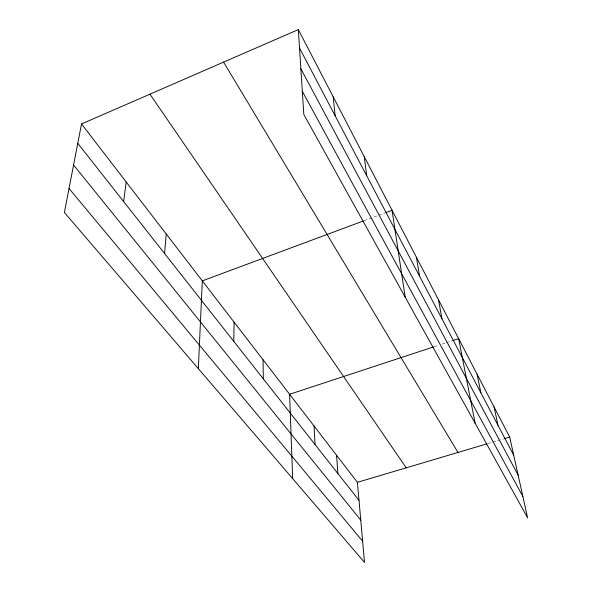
<?xml version="1.0" encoding="UTF-8"?>
<svg xmlns="http://www.w3.org/2000/svg" width="592" height="592" viewBox="0 0 592 592"><rect width="100%" height="100%" fill="white"/><g stroke="black" fill="none" stroke-linecap="round" stroke-linejoin="round"><path stroke-width="0.44" stroke-dasharray="2.96 2.22" d="M364.339 220.616L385.133 212.883M434.202 346.705L438.568 345.269M442.061 344.122L445.554 342.975M446.427 342.687L452.532 340.681M487.778 443.593L503.555 438.909"/><path stroke-width="0.89" d="M233.81 341.406L234.077 322.129M198.335 368.646L202.309 280.867L363.473 220.934M164.583 253.524L166.234 234.003M123.61 201.509L126.2 181.996M81.518 123.95L64.395 212.491L364.524 562.4L357.398 482.325L81.518 123.95L298.331 29.6L509.697 437.081L527.605 517.815L303.814 114.419L298.331 29.6M385.999 212.558L392.059 210.308L405.172 297.125M433.329 346.993L289.606 394.272L292.663 478.617M452.532 340.681L458.645 338.668L475.11 423.184M357.398 482.325L486.905 443.852M504.436 438.65L509.697 437.081M69.035 188.5L362.644 541.236M73.578 165.013L360.765 520.139M77.767 143.323L358.996 500.321M149.946 94.172L406.216 467.821M223.591 62.123L457.979 452.451M302.32 91.316L522.862 496.436M300.862 68.79L518.141 475.154M299.522 48.056L513.708 455.181M494.054 406.933L497.983 425.293M477.093 374.24L480.911 392.844M438.494 299.818L441.965 318.807M416.398 257.224L419.617 276.331M364.265 156.71L366.722 175.794M333.222 96.866L335.131 115.736M336.552 455.248L337.891 473.533M314.026 425.981L315.062 444.548M263.055 359.781L263.307 378.85"/></g></svg>
